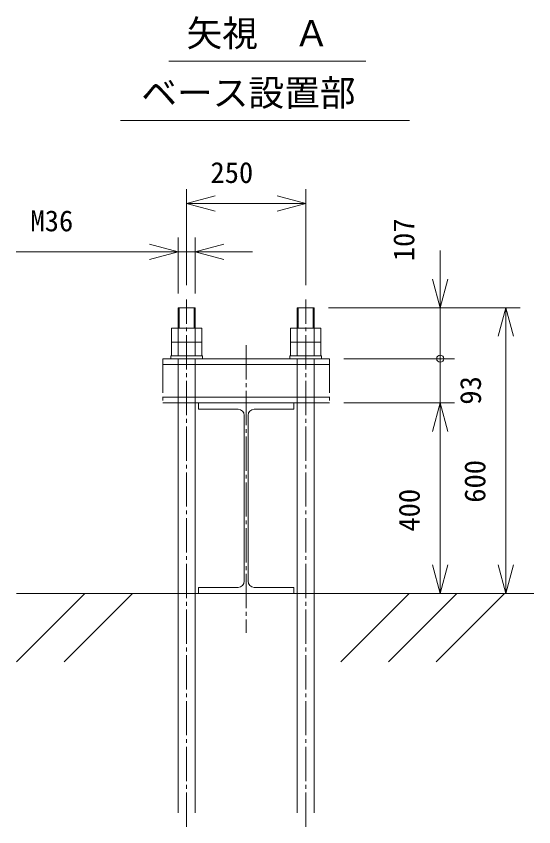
# Model space of a CAD drawing. Units: millimetres, scale not verified, with parts at other scales. Extents: x -13243 to 13194, y -18215 to 20682.
# Drawn here: x -5588 to -153, y -10134 to -1627 of the extents above; entities that cross this region are included whole.
import ezdxf
from ezdxf.enums import TextEntityAlignment as Align

# ---------------------------------------------------------------- set-up
doc = ezdxf.new("R2010")
doc.units = ezdxf.units.MM
doc.header["$LTSCALE"] = 40
doc.linetypes.add('CHAIN2', pattern=[12, 9, -1, 1, -1])
for name, color, linetype, lineweight in [('0-2_05 寸法', 7, 'Continuous', 18), ('0-3_10 当社外形線', 3, 'Continuous', 18), ('0-4_12 当社中心線', 3, 'CHAIN2', 18), ('0-5_20 躯体・土木、外形線', 1, 'Continuous', 18)]:
    doc.layers.add(name, color=color, linetype=linetype, lineweight=lineweight)
doc.styles.add('ＭＳ ゴシック', font='')
doc.styles.get('ＭＳ ゴシック').set_extended_font_data('MS Gothic')

msp = doc.modelspace()

# ---------------------------------------------------------------- linework, layer by layer
at = {"layer": '0-2_05 寸法'}
for p, q in [((-3986.68, -2099.09), (-1916.42, -2099.09)), ((-4491.68, -2721.17), (-1459.13, -2721.17)), ((-3798.22, -4449.72), (-3798.22, -3443.15)), ((-2548.22, -4449.72), (-2548.22, -3443.15)), ((-3798.22, -3593.15), (-3498.22, -3593.15)), ((-3498.22, -3593.15), (-2848.22, -3593.15)), ((-2548.22, -3593.15), (-2848.22, -3593.15)), ((-3888.22, -4536.24), (-3888.22, -3950.31)), ((-3708.22, -4536.24), (-3708.22, -3950.31)), ((-4188.22, -4100.31), (-5588.22, -4100.31)), ((-3888.22, -4100.31), (-4188.22, -4100.31)), ((-3708.22, -4100.31), (-3888.22, -4100.31)), ((-3708.22, -4100.31), (-3408.22, -4100.31)), ((-3408.22, -4100.31), (-3108.22, -4100.31)), ((-1135.11, -4386.24), (-1135.11, -4086.24)), ((-1135.11, -4686.24), (-1135.11, -4386.24)), ((-2308.22, -4686.24), (-985.11, -4686.24)), ((-2308.22, -4686.24), (-295.52, -4686.24)), ((-1135.11, -5221.24), (-1135.11, -4686.24)), ((-445.52, -4686.24), (-445.52, -4986.24)), ((-1135.11, -5221.24), (-1135.11, -4921.24)), ((-445.52, -7386.24), (-445.52, -4986.24)), ((-2148.22, -5221.24), (-985.11, -5221.24)), ((-2148.22, -5221.24), (-985.11, -5221.24)), ((-1135.11, -5686.24), (-1135.11, -5221.24)), ((-1135.11, -5221.24), (-1135.11, -5521.24)), ((-2148.22, -5686.24), (-985.11, -5686.24)), ((-2148.22, -5686.24), (-985.11, -5686.24)), ((-1135.11, -5686.24), (-1135.11, -5986.24)), ((-1135.11, -5686.24), (-1135.11, -5986.24)), ((-1135.11, -5986.24), (-1135.11, -6286.24)), ((-1135.11, -7386.24), (-1135.11, -5986.24)), ((-1135.11, -7686.24), (-1135.11, -7386.24)), ((-445.52, -7686.24), (-445.52, -7386.24)), ((-408.7, -7686.24), (-1285.11, -7686.24)), ((-302.87, -7686.24), (-595.52, -7686.24))]:
    msp.add_line(p, q, dxfattribs=at)
for points in [[(-3498.22, -3673.53), (-3798.22, -3593.15), (-3498.22, -3512.76)], [(-2848.22, -3512.76), (-2548.22, -3593.15), (-2848.22, -3673.53)], [(-4188.22, -4019.93), (-3888.22, -4100.31), (-4188.22, -4180.7)], [(-3408.22, -4180.7), (-3708.22, -4100.31), (-3408.22, -4019.93)], [(-1054.72, -4386.24), (-1135.11, -4686.24), (-1215.49, -4386.24)], [(-525.91, -4986.24), (-445.52, -4686.24), (-365.14, -4986.24)], [(-1215.49, -5986.24), (-1135.11, -5686.24), (-1054.72, -5986.24)], [(-1215.49, -5986.24), (-1135.11, -5686.24), (-1054.72, -5986.24)], [(-1054.72, -7386.24), (-1135.11, -7686.24), (-1215.49, -7386.24)], [(-365.14, -7386.24), (-445.52, -7686.24), (-525.91, -7386.24)]]:
    msp.add_lwpolyline(points, dxfattribs=at)
msp.add_circle((-1135.11, -5221.24), 37.5, dxfattribs=at)
msp.add_circle((-1135.11, -5221.24), 37.5, dxfattribs=at)
at = {"layer": '0-3_10 当社外形線'}
for p, q in [((-3888.22, -4686.24), (-3708.22, -4686.24)), ((-3888.22, -5191.24), (-3888.22, -4686.24)), ((-3877.4, -4901.24), (-3877.4, -4686.24)), ((-3719.05, -4901.24), (-3719.05, -4686.24)), ((-3708.22, -5191.24), (-3708.22, -4686.24)), ((-2458.22, -4686.24), (-2638.22, -4686.24)), ((-2638.22, -5191.24), (-2638.22, -4686.24)), ((-2627.4, -4901.24), (-2627.4, -4686.24)), ((-2469.05, -4901.24), (-2469.05, -4686.24)), ((-2458.22, -5191.24), (-2458.22, -4686.24)), ((-4048.22, -5221.24), (-2298.22, -5221.24)), ((-4048.22, -5281.24), (-2298.22, -5281.24)), ((-4048.22, -5626.24), (-2298.22, -5626.24)), ((-4048.22, -5686.24), (-2298.22, -5686.24)), ((-3673.22, -5751.24), (-3673.22, -5686.24)), ((-2673.22, -5686.24), (-2673.22, -5751.24)), ((-3673.22, -5751.24), (-3258.22, -5751.24)), ((-2673.22, -5751.24), (-3088.22, -5751.24)), ((-3193.22, -5816.24), (-3193.22, -7556.24)), ((-3153.22, -5816.24), (-3153.22, -7556.24)), ((-3673.22, -7686.24), (-3673.22, -7621.24)), ((-3673.22, -7621.24), (-3258.22, -7621.24)), ((-2673.22, -7621.24), (-3088.22, -7621.24)), ((-2673.22, -7621.24), (-2673.22, -7686.24)), ((-3673.22, -7686.24), (-2673.22, -7686.24))]:
    msp.add_line(p, q, dxfattribs=at)
for points in [[(-3956.97, -5046.24), (-3956.97, -4901.24), (-3639.47, -4901.24), (-3639.47, -5046.24)], [(-2389.47, -5046.24), (-2389.47, -4901.24), (-2706.97, -4901.24), (-2706.97, -5046.24)], [(-3956.97, -5191.24), (-3956.97, -5046.24), (-3639.47, -5046.24), (-3639.47, -5191.24)], [(-2389.47, -5191.24), (-2389.47, -5046.24), (-2706.97, -5046.24), (-2706.97, -5191.24)], [(-3963.22, -5221.24), (-3963.22, -5191.24), (-3633.22, -5191.24), (-3633.22, -5221.24)], [(-3888.22, -9987.51), (-3888.22, -7686.24), (-3888.22, -5221.24)], [(-3708.22, -9987.51), (-3708.22, -7686.24), (-3708.22, -5221.24)], [(-2383.22, -5221.24), (-2383.22, -5191.24), (-2713.22, -5191.24), (-2713.22, -5221.24)], [(-2638.22, -9987.51), (-2638.22, -7686.24), (-2638.22, -5221.24)], [(-2458.22, -9987.51), (-2458.22, -7686.24), (-2458.22, -5221.24)]]:
    msp.add_lwpolyline(points, dxfattribs=at)
for centre, start, end in [((-3258.22, -5816.24), 0, 90), ((-3088.22, -5816.24), 90, 180), ((-3258.22, -7556.24), 270, 0), ((-3088.22, -7556.24), 180, 270)]:
    msp.add_arc(centre, 65, start, end, dxfattribs=at)
at = {"layer": '0-4_12 当社中心線'}
for p, q in [((-3798.22, -10133.97), (-3798.22, -4599.72)), ((-2548.22, -10133.97), (-2548.22, -4599.72)), ((-3173.22, -5079.14), (-3173.22, -8097.38)), ((-4048.22, -5221.24), (-4048.22, -5686.24)), ((-2298.22, -5221.24), (-2298.22, -5686.24))]:
    msp.add_line(p, q, dxfattribs=at)
at = {"layer": '0-5_20 躯体・土木、外形線'}
for p, q in [((-3673.22, -7686.24), (-5585.57, -7686.24)), ((-4867.51, -7686.24), (-5585.57, -8404.3)), ((-4367.51, -7686.24), (-5085.57, -8404.3)), ((-2673.22, -7686.24), (-152.87, -7686.24)), ((-1461.78, -7686.24), (-2179.84, -8404.3)), ((-961.78, -7686.24), (-1679.84, -8404.3)), ((-461.78, -7686.24), (-1179.84, -8404.3))]:
    msp.add_line(p, q, dxfattribs=at)

# ---------------------------------------------------------------- texts
at = {"layer": '0-2_05 寸法', "style": 'ＭＳ ゴシック'}
for s, height, p in [('矢視\u3000Ａ', 274.9, (-3799.38, -2026.17)), ('ベース設置部', 274.9, (-4274.38, -2651.17)), ('250', 219.9, (-3548.22, -3443.15)), ('M36', 219.9, (-5438.22, -3950.31))]:
    msp.add_text(s, height=height, dxfattribs=at).set_placement(p, align=Align.BOTTOM_LEFT)
for s, p in [('107', (-1341.9, -4198.01)), ('93', (-641.47, -5703.74)), ('600', (-595.52, -6732.85)), ('400', (-1285.11, -7036.24))]:
    msp.add_text(s, height=219.9, rotation=90, dxfattribs=at).set_placement(p, align=Align.BOTTOM_LEFT)

doc.saveas('drawing.dxf')
